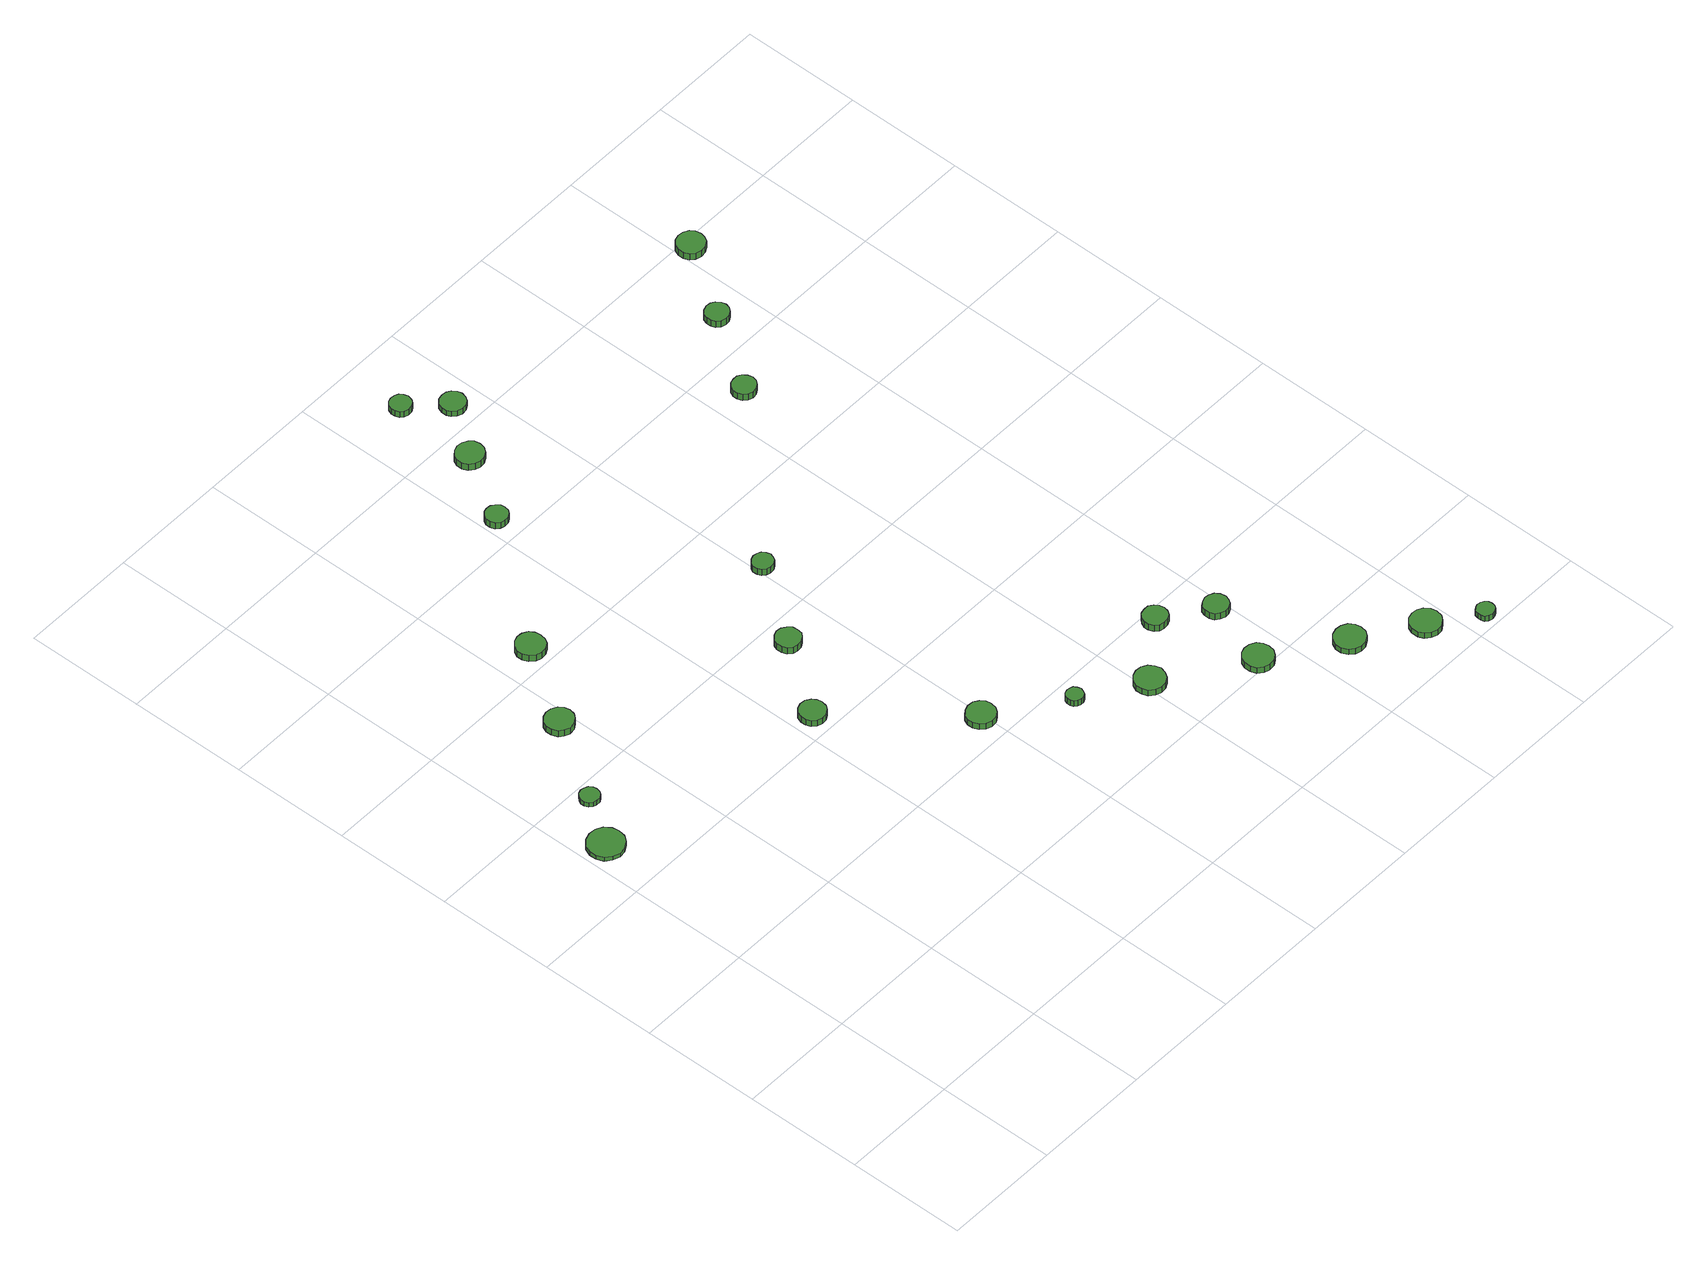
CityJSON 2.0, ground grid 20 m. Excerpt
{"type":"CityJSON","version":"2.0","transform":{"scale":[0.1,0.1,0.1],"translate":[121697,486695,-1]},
"CityObjects":{
"tree1":{"type":"SolitaryVegetationObject","attributes":{"function":"something"},"geometry":[{"type":"MultiSurface","lod":"1","boundaries":[[[0,1,2,3,4,5,6,7,8,9,10,11,12,13,14]],[[15,16,17,18,19,20,21,22,23,24,25,26,27,28,29]],[[0,29,28,1]],[[1,28,27,2]],[[2,27,26,3]],[[3,26,25,4]],[[4,25,24,5]],[[5,24,23,6]],[[6,23,22,7]],[[7,22,21,8]],[[8,21,20,9]],[[9,20,19,10]],[[10,19,18,11]],[[11,18,17,12]],[[12,17,16,13]],[[13,16,15,14]],[[14,15,29,0]]]}]},
"tree2":{"type":"SolitaryVegetationObject","attributes":{"function":"something"},"geometry":[{"type":"MultiSurface","lod":"1","boundaries":[[[30,31,32,33,34,35,36,37,38,39,40,41,42,43,44]],[[45,46,47,48,49,50,51,52,53,54,55,56,57,58,59]],[[30,59,58,31]],[[31,58,57,32]],[[32,57,56,33]],[[33,56,55,34]],[[34,55,54,35]],[[35,54,53,36]],[[36,53,52,37]],[[37,52,51,38]],[[38,51,50,39]],[[39,50,49,40]],[[40,49,48,41]],[[41,48,47,42]],[[42,47,46,43]],[[43,46,45,44]],[[44,45,59,30]]]}]},
"tree3":{"type":"SolitaryVegetationObject","attributes":{"function":"something"},"geometry":[{"type":"MultiSurface","lod":"1","boundaries":[[[60,61,62,63,64,65,66,67,68,69,70,71,72,73,74]],[[75,76,77,78,79,80,81,82,83,84,85,86,87,88,89]],[[60,89,88,61]],[[61,88,87,62]],[[62,87,86,63]],[[63,86,85,64]],[[64,85,84,65]],[[65,84,83,66]],[[66,83,82,67]],[[67,82,81,68]],[[68,81,80,69]],[[69,80,79,70]],[[70,79,78,71]],[[71,78,77,72]],[[72,77,76,73]],[[73,76,75,74]],[[74,75,89,60]]]}]},
"tree4":{"type":"SolitaryVegetationObject","attributes":{"function":"something"},"geometry":[{"type":"MultiSurface","lod":"1","boundaries":[[[90,91,92,93,94,95,96,97,98,99,100,101,102,103,104]],[[105,106,107,108,109,110,111,112,113,114,115,116,117,118,119]],[[90,119,118,91]],[[91,118,117,92]],[[92,117,116,93]],[[93,116,115,94]],[[94,115,114,95]],[[95,114,113,96]],[[96,113,112,97]],[[97,112,111,98]],[[98,111,110,99]],[[99,110,109,100]],[[100,109,108,101]],[[101,108,107,102]],[[102,107,106,103]],[[103,106,105,104]],[[104,105,119,90]]]}]},
"tree5":{"type":"SolitaryVegetationObject","attributes":{"function":"something"},"geometry":[{"type":"MultiSurface","lod":"1","boundaries":[[[120,121,122,123,124,125,126,127,128,129,130,131,132,133,134]],[[135,136,137,138,139,140,141,142,143,144,145,146,147,148,149]],[[120,149,148,121]],[[121,148,147,122]],[[122,147,146,123]],[[123,146,145,124]],[[124,145,144,125]],[[125,144,143,126]],[[126,143,142,127]],[[127,142,141,128]],[[128,141,140,129]],[[129,140,139,130]],[[130,139,138,131]],[[131,138,137,132]],[[132,137,136,133]],[[133,136,135,134]],[[134,135,149,120]]]}]},
"tree6":{"type":"SolitaryVegetationObject","attributes":{"function":"something"},"geometry":[{"type":"MultiSurface","lod":"1","boundaries":[[[150,151,152,153,154,155,156,157,158,159,160,161,162,163,164]],[[165,166,167,168,169,170,171,172,173,174,175,176,177,178,179]],[[150,179,178,151]],[[151,178,177,152]],[[152,177,176,153]],[[153,176,175,154]],[[154,175,174,155]],[[155,174,173,156]],[[156,173,172,157]],[[157,172,171,158]],[[158,171,170,159]],[[159,170,169,160]],[[160,169,168,161]],[[161,168,167,162]],[[162,167,166,163]],[[163,166,165,164]],[[164,165,179,150]]]}]},
"tree7":{"type":"SolitaryVegetationObject","attributes":{"function":"something"},"geometry":[{"type":"MultiSurface","lod":"1","boundaries":[[[180,181,182,183,184,185,186,187,188,189,190,191,192,193,194]],[[195,196,197,198,199,200,201,202,203,204,205,206,207,208,209]],[[180,209,208,181]],[[181,208,207,182]],[[182,207,206,183]],[[183,206,205,184]],[[184,205,204,185]],[[185,204,203,186]],[[186,203,202,187]],[[187,202,201,188]],[[188,201,200,189]],[[189,200,199,190]],[[190,199,198,191]],[[191,198,197,192]],[[192,197,196,193]],[[193,196,195,194]],[[194,195,209,180]]]}]},
"tree8":{"type":"SolitaryVegetationObject","attributes":{"function":"something"},"geometry":[{"type":"MultiSurface","lod":"1","boundaries":[[[210,211,212,213,214,215,216,217,218,219,220,221,222,223,224]],[[225,226,227,228,229,230,231,232,233,234,235,236,237,238,239]],[[210,239,238,211]],[[211,238,237,212]],[[212,237,236,213]],[[213,236,235,214]],[[214,235,234,215]],[[215,234,233,216]],[[216,233,232,217]],[[217,232,231,218]],[[218,231,230,219]],[[219,230,229,220]],[[220,229,228,221]],[[221,228,227,222]],[[222,227,226,223]],[[223,226,225,224]],[[224,225,239,210]]]}]},
"tree9":{"type":"SolitaryVegetationObject","attributes":{"function":"something"},"geometry":[{"type":"MultiSurface","lod":"1","boundaries":[[[240,241,242,243,244,245,246,247,248,249,250,251,252,253,254]],[[255,256,257,258,259,260,261,262,263,264,265,266,267,268,269]],[[240,269,268,241]],[[241,268,267,242]],[[242,267,266,243]],[[243,266,265,244]],[[244,265,264,245]],[[245,264,263,246]],[[246,263,262,247]],[[247,262,261,248]],[[248,261,260,249]],[[249,260,259,250]],[[250,259,258,251]],[[251,258,257,252]],[[252,257,256,253]],[[253,256,255,254]],[[254,255,269,240]]]}]},
"tree10":{"type":"SolitaryVegetationObject","attributes":{"function":"something"},"geometry":[{"type":"MultiSurface","lod":"1","boundaries":[[[270,271,272,273,274,275,276,277,278,279,280,281,282,283,284]],[[285,286,287,288,289,290,291,292,293,294,295,296,297,298,299]],[[270,299,298,271]],[[271,298,297,272]],[[272,297,296,273]],[[273,296,295,274]],[[274,295,294,275]],[[275,294,293,276]],[[276,293,292,277]],[[277,292,291,278]],[[278,291,290,279]],[[279,290,289,280]],[[280,289,288,281]],[[281,288,287,282]],[[282,287,286,283]],[[283,286,285,284]],[[284,285,299,270]]]}]},
"tree11":{"type":"SolitaryVegetationObject","attributes":{"function":"something"},"geometry":[{"type":"MultiSurface","lod":"1","boundaries":[[[300,301,302,303,304,305,306,307,308,309,310,311,312,313,314]],[[315,316,317,318,319,320,321,322,323,324,325,326,327,328,329]],[[300,329,328,301]],[[301,328,327,302]],[[302,327,326,303]],[[303,326,325,304]],[[304,325,324,305]],[[305,324,323,306]],[[306,323,322,307]],[[307,322,321,308]],[[308,321,320,309]],[[309,320,319,310]],[[310,319,318,311]],[[311,318,317,312]],[[312,317,316,313]],[[313,316,315,314]],[[314,315,329,300]]]}]},
"tree12":{"type":"SolitaryVegetationObject","attributes":{"function":"something"},"geometry":[{"type":"MultiSurface","lod":"1","boundaries":[[[330,331,332,333,334,335,336,337,338,339,340,341,342,343,344]],[[345,346,347,348,349,350,351,352,353,354,355,356,357,358,359]],[[330,359,358,331]],[[331,358,357,332]],[[332,357,356,333]],[[333,356,355,334]],[[334,355,354,335]],[[335,354,353,336]],[[336,353,352,337]],[[337,352,351,338]],[[338,351,350,339]],[[339,350,349,340]],[[340,349,348,341]],[[341,348,347,342]],[[342,347,346,343]],[[343,346,345,344]],[[344,345,359,330]]]}]},
"tree13":{"type":"SolitaryVegetationObject","attributes":{"function":"something"},"geometry":[{"type":"MultiSurface","lod":"1","boundaries":[[[360,361,362,363,364,365,366,367,368,369,370,371,372,373,374]],[[375,376,377,378,379,380,381,382,383,384,385,386,387,388,389]],[[360,389,388,361]],[[361,388,387,362]],[[362,387,386,363]],[[363,386,385,364]],[[364,385,384,365]],[[365,384,383,366]],[[366,383,382,367]],[[367,382,381,368]],[[368,381,380,369]],[[369,380,379,370]],[[370,379,378,371]],[[371,378,377,372]],[[372,377,376,373]],[[373,376,375,374]],[[374,375,389,360]]]}]},
"tree14":{"type":"SolitaryVegetationObject","attributes":{"function":"something"},"geometry":[{"type":"MultiSurface","lod":"1","boundaries":[[[390,391,392,393,394,395,396,397,398,399,400,401,402,403,404]],[[405,406,407,408,409,410,411,412,413,414,415,416,417,418,419]],[[390,419,418,391]],[[391,418,417,392]],[[392,417,416,393]],[[393,416,415,394]],[[394,415,414,395]],[[395,414,413,396]],[[396,413,412,397]],[[397,412,411,398]],[[398,411,410,399]],[[399,410,409,400]],[[400,409,408,401]],[[401,408,407,402]],[[402,407,406,403]],[[403,406,405,404]],[[404,405,419,390]]]}]},
"tree15":{"type":"SolitaryVegetationObject","attributes":{"function":"something"},"geometry":[{"type":"MultiSurface","lod":"1","boundaries":[[[420,421,422,423,424,425,426,427,428,429,430,431,432,433,434]],[[435,436,437,438,439,440,441,442,443,444,445,446,447,448,449]],[[420,449,448,421]],[[421,448,447,422]],[[422,447,446,423]],[[423,446,445,424]],[[424,445,444,425]],[[425,444,443,426]],[[426,443,442,427]],[[427,442,441,428]],[[428,441,440,429]],[[429,440,439,430]],[[430,439,438,431]],[[431,438,437,432]],[[432,437,436,433]],[[433,436,435,434]],[[434,435,449,420]]]}]},
"tree16":{"type":"SolitaryVegetationObject","attributes":{"function":"something"},"geometry":[{"type":"MultiSurface","lod":"1","boundaries":[[[450,451,452,453,454,455,456,457,458,459,460,461,462,463,464]],[[465,466,467,468,469,470,471,472,473,474,475,476,477,478,479]],[[450,479,478,451]],[[451,478,477,452]],[[452,477,476,453]],[[453,476,475,454]],[[454,475,474,455]],[[455,474,473,456]],[[456,473,472,457]],[[457,472,471,458]],[[458,471,470,459]],[[459,470,469,460]],[[460,469,468,461]],[[461,468,467,462]],[[462,467,466,463]],[[463,466,465,464]],[[464,465,479,450]]]}]},
"tree17":{"type":"SolitaryVegetationObject","attributes":{"function":"something"},"geometry":[{"type":"MultiSurface","lod":"1","boundaries":[[[480,481,482,483,484,485,486,487,488,489,490,491,492,493,494]],[[495,496,497,498,499,500,501,502,503,504,505,506,507,508,509]],[[480,509,508,481]],[[481,508,507,482]],[[482,507,506,483]],[[483,506,505,484]],[[484,505,504,485]],[[485,504,503,486]],[[486,503,502,487]],[[487,502,501,488]],[[488,501,500,489]],[[489,500,499,490]],[[490,499,498,491]],[[491,498,497,492]],[[492,497,496,493]],[[493,496,495,494]],[[494,495,509,480]]]}]},
"tree18":{"type":"SolitaryVegetationObject","attributes":{"function":"something"},"geometry":[{"type":"MultiSurface","lod":"1","boundaries":[[[510,511,512,513,514,515,516,517,518,519,520,521,522,523,524]],[[525,526,527,528,529,530,531,532,533,534,535,536,537,538,539]],[[510,539,538,511]],[[511,538,537,512]],[[512,537,536,513]],[[513,536,535,514]],[[514,535,534,515]],[[515,534,533,516]],[[516,533,532,517]],[[517,532,531,518]],[[518,531,530,519]],[[519,530,529,520]],[[520,529,528,521]],[[521,528,527,522]],[[522,527,526,523]],[[523,526,525,524]],[[524,525,539,510]]]}]},
"tree19":{"type":"SolitaryVegetationObject","attributes":{"function":"something"},"geometry":[{"type":"MultiSurface","lod":"1","boundaries":[[[540,541,542,543,544,545,546,547,548,549,550,551,552,553,554]],[[555,556,557,558,559,560,561,562,563,564,565,566,567,568,569]],[[540,569,568,541]],[[541,568,567,542]],[[542,567,566,543]],[[543,566,565,544]],[[544,565,564,545]],[[545,564,563,546]],[[546,563,562,547]],[[547,562,561,548]],[[548,561,560,549]],[[549,560,559,550]],[[550,559,558,551]],[[551,558,557,552]],[[552,557,556,553]],[[553,556,555,554]],[[554,555,569,540]]]}]},
"tree20":{"type":"SolitaryVegetationObject","attributes":{"function":"something"},"geometry":[{"type":"MultiSurface","lod":"1","boundaries":[[[570,571,572,573,574,575,576,577,578,579,580,581,582,583,584]],[[585,586,587,588,589,590,591,592,593,594,595,596,597,598,599]],[[570,599,598,571]],[[571,598,597,572]],[[572,597,596,573]],[[573,596,595,574]],[[574,595,594,575]],[[575,594,593,576]],[[576,593,592,577]],[[577,592,591,578]],[[578,591,590,579]],[[579,590,589,580]],[[580,589,588,581]],[[581,588,587,582]],[[582,587,586,583]],[[583,586,585,584]],[[584,585,599,570]]]}]},
"tree21":{"type":"SolitaryVegetationObject","attributes":{"function":"something"},"geometry":[{"type":"MultiSurface","lod":"1","boundaries":[[[600,601,602,603,604,605,606,607,608,609,610,611,612,613,614]],[[615,616,617,618,619,620,621,622,623,624,625,626,627,628,629]],[[600,629,628,601]],[[601,628,627,602]],[[602,627,626,603]],[[603,626,625,604]],[[604,625,624,605]],[[605,624,623,606]],[[606,623,622,607]],[[607,622,621,608]],[[608,621,620,609]],[[609,620,619,610]],[[610,619,618,611]],[[611,618,617,612]],[[612,617,616,613]],[[613,616,615,614]],[[614,615,629,600]]]}]},
"tree22":{"type":"SolitaryVegetationObject","attributes":{"function":"something"},"geometry":[{"type":"MultiSurface","lod":"1","boundaries":[[[630,631,632,633,634,635,636,637,638,639,640,641,642,643,644]],[[645,646,647,648,649,650,651,652,653,654,655,656,657,658,659]],[[630,659,658,631]],[[631,658,657,632]],[[632,657,656,633]],[[633,656,655,634]],[[634,655,654,635]],[[635,654,653,636]],[[636,653,652,637]],[[637,652,651,638]],[[638,651,650,639]],[[639,650,649,640]],[[640,649,648,641]],[[641,648,647,642]],[[642,647,646,643]],[[643,646,645,644]],[[644,645,659,630]]]}]},
"tree23":{"type":"SolitaryVegetationObject","attributes":{"function":"something"},"geometry":[{"type":"MultiSurface","lod":"1","boundaries":[[[660,661,662,663,664,665,666,667,668,669,670,671,672,673,674]],[[675,676,677,678,679,680,681,682,683,684,685,686,687,688,689]],[[660,689,688,661]],[[661,688,687,662]],[[662,687,686,663]],[[663,686,685,664]],[[664,685,684,665]],[[665,684,683,666]],[[666,683,682,667]],[[667,682,681,668]],[[668,681,680,669]],[[669,680,679,670]],[[670,679,678,671]],[[671,678,677,672]],[[672,677,676,673]],[[673,676,675,674]],[[674,675,689,660]]]}]}
},
"vertices":[
[69,693,16],[67,705,16],[59,716,16],[48,722,16],[36,723,16],[24,719,16],[14,711,16],[9,699,16],[9,687,16],[14,675,16],[24,667,16],[36,663,16],[48,664,16],[59,671,16],[67,681,16],[67,681,8],[59,671,8],[48,664,8],[36,663,8],[24,667,8],[14,675,8],[9,687,8],[9,699,8],[14,711,8],[24,719,8],[36,723,8],[48,722,8],[59,716,8],[67,705,8],[69,693,8],
[110,773,17],[109,779,17],[105,785,17],[99,788,17],[92,789,17],[86,787,17],[81,782,17],[78,776,17],[78,769,17],[81,763,17],[86,759,17],[92,757,17],[99,757,17],[105,761,17],[109,766,17],[109,766,8],[105,761,8],[99,757,8],[92,757,8],[86,759,8],[81,763,8],[78,769,8],[78,776,8],[81,782,8],[86,787,8],[92,789,8],[99,788,8],[105,785,8],[109,779,8],[110,773,8],
[200,904,21],[198,913,21],[192,921,21],[183,926,21],[173,927,21],[164,924,21],[157,918,21],[153,909,21],[153,899,21],[157,889,21],[164,883,21],[173,880,21],[183,881,21],[192,886,21],[198,894,21],[198,894,8],[192,886,8],[183,881,8],[173,880,8],[164,883,8],[157,889,8],[153,899,8],[153,909,8],[157,918,8],[164,924,8],[173,927,8],[183,926,8],[192,921,8],[198,913,8],[200,904,8],
[280,1030,28],[278,1040,28],[273,1048,28],[264,1053,28],[254,1054,28],[245,1051,28],[237,1044,28],[233,1035,28],[233,1025,28],[237,1016,28],[245,1009,28],[254,1006,28],[264,1007,28],[273,1012,28],[278,1020,28],[278,1020,15],[273,1012,15],[264,1007,15],[254,1006,15],[245,1009,15],[237,1016,15],[233,1025,15],[233,1035,15],[237,1044,15],[245,1051,15],[254,1054,15],[264,1053,15],[273,1048,15],[278,1040,15],[280,1030,15],
[457,636,19],[455,645,19],[450,652,19],[442,657,19],[433,658,19],[424,655,19],[417,649,19],[414,640,19],[414,631,19],[417,623,19],[424,617,19],[433,614,19],[442,615,19],[450,620,19],[455,627,19],[455,627,7],[450,620,7],[442,615,7],[433,614,7],[424,617,7],[417,623,7],[414,631,7],[414,640,7],[417,649,7],[424,655,7],[433,658,7],[442,657,7],[450,652,7],[455,645,7],[457,636,7],
[618,447,19],[616,456,19],[610,464,19],[602,469,19],[592,470,19],[583,467,19],[575,461,19],[571,452,19],[571,442,19],[575,433,19],[583,426,19],[592,423,19],[602,424,19],[610,429,19],[616,437,19],[616,437,7],[610,429,7],[602,424,7],[592,423,7],[583,426,7],[575,433,7],[571,442,7],[571,452,7],[575,461,7],[583,467,7],[592,470,7],[602,469,7],[610,464,7],[616,456,7],[618,447,7],
[541,758,20],[540,766,20],[534,773,20],[527,778,20],[518,779,20],[510,776,20],[503,770,20],[500,762,20],[500,753,20],[503,745,20],[510,739,20],[518,737,20],[527,738,20],[534,742,20],[540,749,20],[540,749,7],[534,742,7],[527,738,7],[518,737,7],[510,739,7],[503,745,7],[500,753,7],[500,762,7],[503,770,7],[510,776,7],[518,779,7],[527,778,7],[534,773,7],[540,766,7],[541,758,7],
[436,1237,30],[435,1244,30],[430,1250,30],[424,1254,30],[416,1255,30],[409,1253,30],[403,1248,30],[400,1241,30],[400,1233,30],[403,1226,30],[409,1221,30],[416,1219,30],[424,1219,30],[430,1223,30],[435,1229,30],[435,1229,17],[430,1223,17],[424,1219,17],[416,1219,17],[409,1221,17],[403,1226,17],[400,1233,17],[400,1241,17],[403,1248,17],[409,1253,17],[416,1255,17],[424,1254,17],[430,1250,17],[435,1244,17],[436,1237,17],
[727,367,19],[725,373,19],[722,378,19],[717,380,19],[711,381,19],[705,379,19],[701,375,19],[699,370,19],[699,364,19],[701,359,19],[705,355,19],[711,353,19],[717,353,19],[722,356,19],[725,361,19],[725,361,7],[722,356,7],[717,353,7],[711,353,7],[705,355,7],[701,359,7],[699,364,7],[699,370,7],[701,375,7],[705,379,7],[711,381,7],[717,380,7],[722,378,7],[725,373,7],[727,367,7],
[626,884,24],[624,891,24],[620,897,24],[614,900,24],[607,901,24],[600,899,24],[594,894,24],[591,888,24],[591,880,24],[594,874,24],[600,869,24],[607,867,24],[614,868,24],[620,871,24],[624,877,24],[624,877,11],[620,871,11],[614,868,11],[607,867,11],[600,869,11],[594,874,11],[591,880,11],[591,888,11],[594,894,11],[600,899,11],[607,901,11],[614,900,11],[620,897,11],[624,891,11],[626,884,11],
[514,1352,21],[512,1362,21],[506,1369,21],[497,1374,21],[488,1375,21],[479,1372,21],[471,1366,21],[467,1357,21],[467,1347,21],[471,1338,21],[479,1332,21],[488,1329,21],[497,1330,21],[506,1335,21],[512,1343,21],[512,1343,8],[506,1335,8],[497,1330,8],[488,1329,8],[479,1332,8],[471,1338,8],[467,1347,8],[467,1357,8],[471,1366,8],[479,1372,8],[488,1375,8],[497,1374,8],[506,1369,8],[512,1362,8],[514,1352,8],
[835,305,19],[832,315,19],[826,324,19],[817,329,19],[807,330,19],[797,327,19],[789,320,19],[785,310,19],[785,300,19],[789,290,19],[797,283,19],[807,280,19],[817,281,19],[826,286,19],[832,295,19],[832,295,7],[826,286,7],[817,281,7],[807,280,7],[797,283,7],[789,290,7],[785,300,7],[785,310,7],[789,320,7],[797,327,7],[807,330,7],[817,329,7],[826,324,7],[832,315,7],[835,305,7],
[518,1496,18],[516,1503,18],[512,1509,18],[506,1512,18],[498,1513,18],[491,1511,18],[486,1506,18],[483,1499,18],[483,1492,18],[486,1485,18],[491,1480,18],[498,1478,18],[506,1479,18],[512,1482,18],[516,1488,18],[516,1488,6],[512,1482,6],[506,1479,6],[498,1478,6],[491,1480,6],[486,1485,6],[483,1492,6],[483,1499,6],[486,1506,6],[491,1511,6],[498,1513,6],[506,1512,6],[512,1509,6],[516,1503,6],[518,1496,6],
[575,1441,17],[573,1449,17],[568,1456,17],[561,1460,17],[552,1461,17],[544,1459,17],[537,1453,17],[534,1445,17],[534,1436,17],[537,1429,17],[544,1423,17],[552,1420,17],[561,1421,17],[568,1425,17],[573,1432,17],[573,1432,6],[568,1425,6],[561,1421,6],[552,1420,6],[544,1423,6],[537,1429,6],[534,1436,6],[534,1445,6],[537,1453,6],[544,1459,6],[552,1461,6],[561,1460,6],[568,1456,6],[573,1449,6],[575,1441,6],
[972,214,20],[970,224,20],[964,233,20],[955,238,20],[944,239,20],[935,236,20],[927,229,20],[923,219,20],[923,209,20],[927,199,20],[935,192,20],[944,189,20],[955,190,20],[964,196,20],[970,204,20],[970,204,8],[964,196,8],[955,190,8],[944,189,8],[935,192,8],[927,199,8],[923,209,8],[923,219,8],[927,229,8],[935,236,8],[944,239,8],[955,238,8],[964,233,8],[970,224,8],[972,214,8],
[928,380,21],[926,388,21],[921,395,21],[914,400,21],[905,400,21],[897,398,21],[891,392,21],[887,384,21],[887,376,21],[891,368,21],[897,362,21],[905,360,21],[914,361,21],[921,365,21],[926,372,21],[926,372,8],[921,365,8],[914,361,8],[905,360,8],[897,362,8],[891,368,8],[887,376,8],[887,384,8],[891,392,8],[897,398,8],[905,400,8],[914,400,8],[921,395,8],[926,388,8],[928,380,8],
[1005,328,20],[1003,337,20],[998,344,20],[990,348,20],[982,349,20],[974,346,20],[967,341,20],[964,333,20],[964,324,20],[967,316,20],[974,311,20],[982,308,20],[990,309,20],[998,313,20],[1003,320,20],[1003,320,7],[998,313,7],[990,309,7],[982,308,7],[974,311,7],[967,316,7],[964,324,7],[964,333,7],[967,341,7],[974,346,7],[982,349,7],[990,348,7],[998,344,7],[1003,337,7],[1005,328,7],
[1090,138,19],[1088,148,19],[1082,157,19],[1072,162,19],[1062,163,19],[1052,160,19],[1044,153,19],[1039,143,19],[1039,132,19],[1044,122,19],[1052,115,19],[1062,112,19],[1072,113,19],[1082,119,19],[1088,127,19],[1088,127,8],[1082,119,8],[1072,113,8],[1062,112,8],[1052,115,8],[1044,122,8],[1039,132,8],[1039,143,8],[1044,153,8],[1052,160,8],[1062,163,8],[1072,162,8],[1082,157,8],[1088,148,8],[1090,138,8],
[1187,75,19],[1185,85,19],[1178,94,19],[1169,99,19],[1159,100,19],[1149,97,19],[1141,90,19],[1137,80,19],[1137,69,19],[1141,60,19],[1149,53,19],[1159,49,19],[1169,50,19],[1178,56,19],[1185,64,19],[1185,64,8],[1178,56,8],[1169,50,8],[1159,49,8],[1149,53,8],[1141,60,8],[1137,69,8],[1137,80,8],[1141,90,8],[1149,97,8],[1159,100,8],[1169,99,8],[1178,94,8],[1185,85,8],[1187,75,8],
[875,1136,24],[873,1144,24],[868,1151,24],[861,1155,24],[853,1155,24],[845,1153,24],[839,1148,24],[836,1140,24],[836,1132,24],[839,1124,24],[845,1119,24],[853,1116,24],[861,1117,24],[868,1121,24],[873,1128,24],[873,1128,11],[868,1121,11],[861,1117,11],[853,1116,11],[845,1119,11],[839,1124,11],[836,1132,11],[836,1140,11],[839,1148,11],[845,1153,11],[853,1155,11],[861,1155,11],[868,1151,11],[873,1144,11],[875,1136,11],
[1252,24,19],[1251,30,19],[1247,35,19],[1242,38,19],[1236,39,19],[1230,37,19],[1225,33,19],[1223,27,19],[1223,21,19],[1225,15,19],[1230,11,19],[1236,9,19],[1242,10,19],[1247,13,19],[1251,18,19],[1251,18,8],[1247,13,8],[1242,10,8],[1236,9,8],[1230,11,8],[1225,15,8],[1223,21,8],[1223,27,8],[1225,33,8],[1230,37,8],[1236,39,8],[1242,38,8],[1247,35,8],[1251,30,8],[1252,24,8],
[961,1263,21],[959,1271,21],[954,1278,21],[947,1282,21],[939,1283,21],[931,1280,21],[925,1275,21],[922,1267,21],[922,1259,21],[925,1252,21],[931,1246,21],[939,1244,21],[947,1245,21],[954,1249,21],[959,1255,21],[959,1255,8],[954,1249,8],[947,1245,8],[939,1244,8],[931,1246,8],[925,1252,8],[922,1259,8],[922,1267,8],[925,1275,8],[931,1280,8],[939,1283,8],[947,1282,8],[954,1278,8],[959,1271,8],[961,1263,8],
[1044,1384,20],[1042,1394,20],[1037,1401,20],[1028,1406,20],[1019,1407,20],[1009,1404,20],[1002,1398,20],[998,1389,20],[998,1379,20],[1002,1370,20],[1009,1364,20],[1019,1361,20],[1028,1362,20],[1037,1367,20],[1042,1375,20],[1042,1375,7],[1037,1367,7],[1028,1362,7],[1019,1361,7],[1009,1364,7],[1002,1370,7],[998,1379,7],[998,1389,7],[1002,1398,7],[1009,1404,7],[1019,1407,7],[1028,1406,7],[1037,1401,7],[1042,1394,7],[1044,1384,7]
]}
